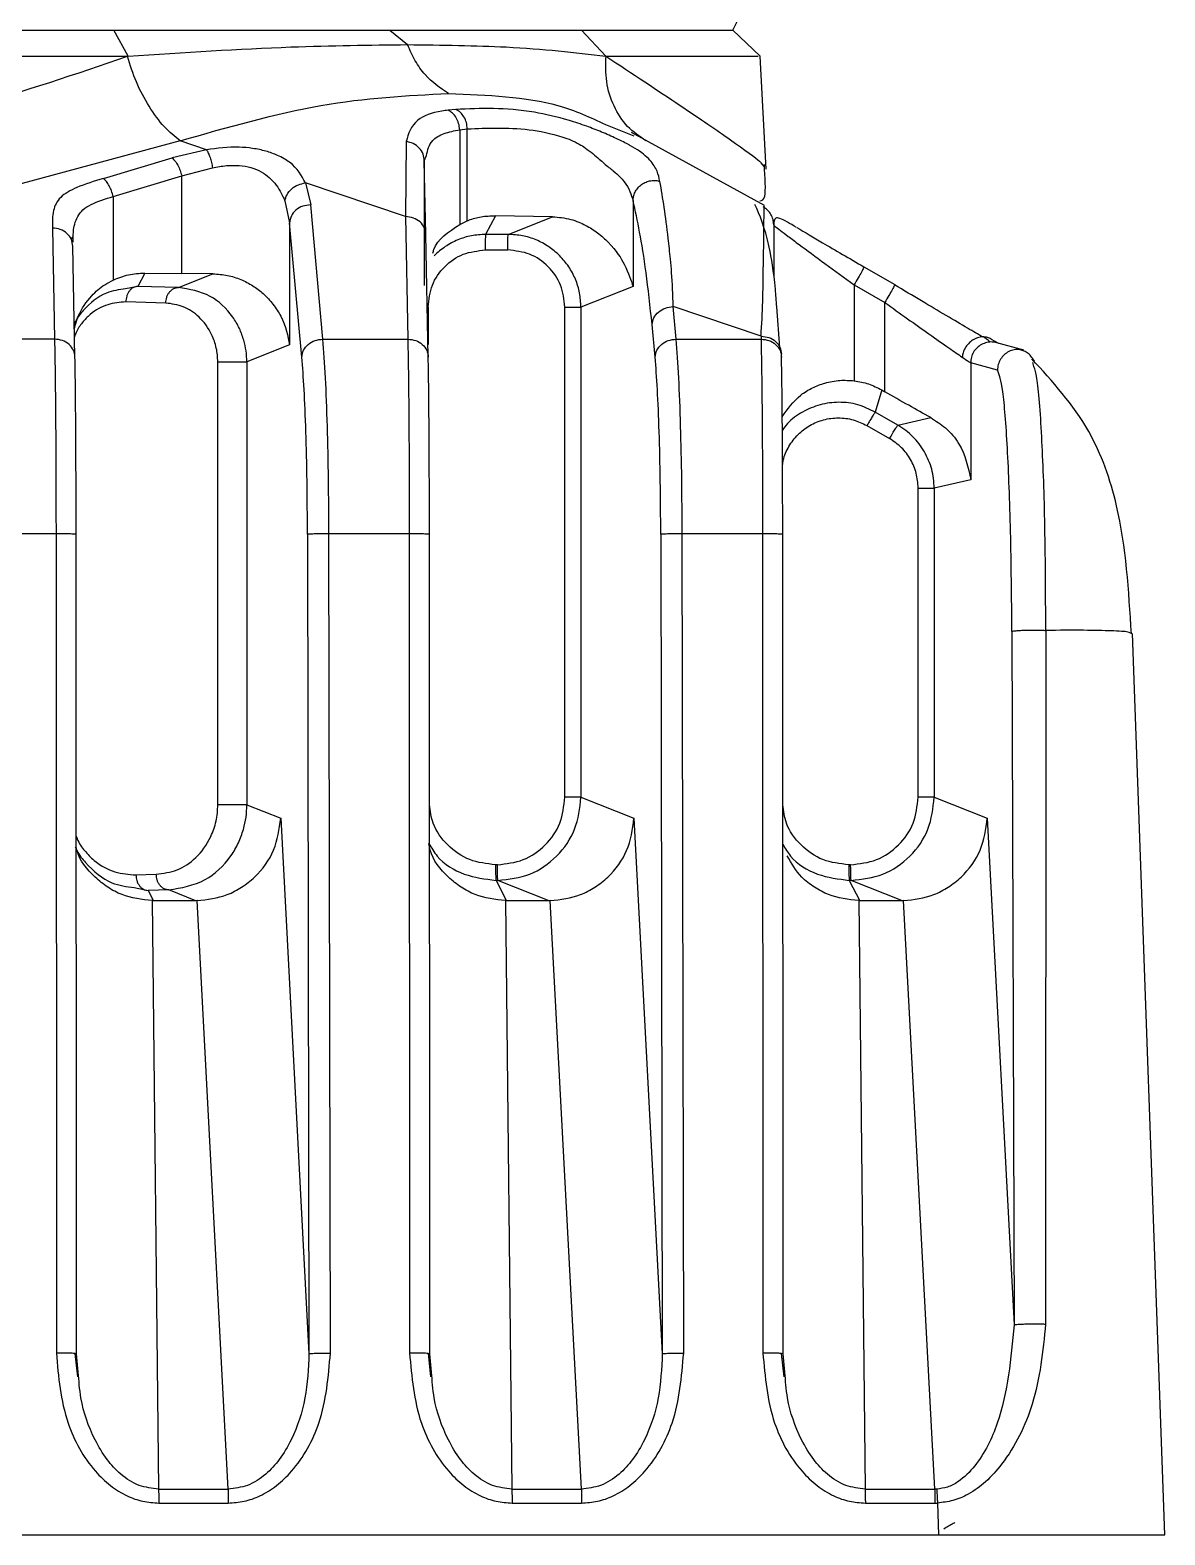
# Model space of a CAD drawing. Header units: millimetres. Extents: x 0 to 297, y 0 to 210.
# Drawn here: x 153.911 to 157.55, y 186.303 to 191.131 of the extents above; entities that cross this region are included whole.
import ezdxf

# ---------------------------------------------------------------- set-up
doc = ezdxf.new("R2010")
doc.units = ezdxf.units.MM

msp = doc.modelspace()

# ---------------------------------------------------------------- linework, layer by layer
at = {"color": 7, "linetype": 'Continuous', "lineweight": 25}
for p, q in [((156.1645, 191.1309), (156.2478, 191.2976)), ((152.1305, 191.1309), (156.1645, 191.1309)), ((154.2254, 191.0477), (154.1795, 191.1309)), ((155.0651, 191.1309), (155.1216, 191.0843)), ((155.6794, 191.1309), (155.7569, 191.0477)), ((156.2522, 191.0477), (156.1645, 191.1309)), ((154.2233, 191.0469), (154.2254, 191.0477)), ((155.7569, 191.0477), (155.7582, 191.0476)), ((156.2712, 190.6848), (156.2522, 191.0476)), ((155.2769, 190.8766), (155.2518, 190.8739)), ((155.2889, 190.8113), (155.3133, 190.814)), ((155.2889, 190.8113), (155.2889, 190.5074)), ((155.3133, 190.5192), (155.3133, 190.814)), ((155.7563, 190.8278), (155.8469, 190.7913)), ((156.2658, 190.5681), (155.8393, 190.8023)), ((154.3921, 190.7757), (153.5777, 190.5556)), ((154.4766, 190.7472), (154.3921, 190.7757)), ((155.1173, 190.7735), (155.115, 190.5325)), ((154.1466, 190.6549), (154.3664, 190.7209)), ((154.4766, 190.7472), (154.3664, 190.7209)), ((155.1751, 190.712), (155.1823, 190.7289)), ((155.1806, 190.4747), (155.1751, 190.712)), ((155.1751, 190.712), (155.1751, 190.3117)), ((156.2547, 190.7048), (156.2642, 190.6934)), ((154.1777, 190.5972), (154.3976, 190.6632)), ((154.3976, 190.6632), (154.4961, 190.6895)), ((154.3976, 190.3499), (154.3976, 190.6632)), ((154.7941, 190.6404), (154.811, 190.5703)), ((155.115, 190.5325), (154.7941, 190.6404)), ((154.1777, 190.5972), (154.1777, 190.329)), ((154.7284, 190.5827), (154.7434, 190.5126)), ((154.8504, 190.1394), (154.811, 190.5703)), ((155.8447, 190.5833), (155.8447, 190.3084)), ((154.7434, 190.5126), (154.7434, 190.1209)), ((154.7827, 190.0817), (154.7434, 190.5126)), ((155.115, 190.5325), (155.1224, 190.1394)), ((155.2889, 190.5074), (155.3133, 190.5192)), ((155.4033, 190.5355), (155.372, 190.4755)), ((155.5869, 190.532), (155.4033, 190.5355)), ((155.4445, 190.4755), (155.5869, 190.532)), ((153.9829, 190.4959), (153.9897, 190.1394)), ((154.0485, 190.4382), (154.0437, 190.4602)), ((154.0438, 190.4598), (154.0489, 190.467)), ((154.049, 190.4504), (154.0497, 190.4668)), ((155.188, 190.0817), (155.1806, 190.4747)), ((155.4445, 190.4755), (155.372, 190.4755)), ((156.2958, 190.5062), (156.2958, 190.3356)), ((154.0553, 190.0817), (154.0485, 190.4382)), ((155.3705, 190.4255), (155.443, 190.4255)), ((156.5851, 190.3715), (156.6836, 190.3146)), ((154.2788, 190.3512), (154.2566, 190.3087)), ((154.2788, 190.3512), (154.3976, 190.3499)), ((154.3869, 190.3053), (154.4973, 190.3491)), ((154.4973, 190.3491), (154.3976, 190.3499)), ((156.6836, 190.3146), (156.6826, 190.312)), ((154.2566, 190.3087), (154.2177, 190.3004)), ((154.3869, 190.3053), (154.2566, 190.3087)), ((155.8447, 190.3084), (155.6777, 190.2422)), ((156.5539, 190.3138), (156.5539, 190.0059)), ((156.5539, 190.3138), (156.6524, 190.2569)), ((154.3464, 190.2553), (154.2183, 190.2587)), ((155.185, 190.2422), (155.1873, 190.2422)), ((155.1873, 190.2422), (155.1873, 190.1222)), ((155.6262, 188.6696), (155.6262, 190.2422)), ((155.6777, 190.2422), (155.6777, 188.6696)), ((156.255, 190.149), (155.9736, 190.2436)), ((155.9831, 190.1394), (155.9736, 190.2436)), ((156.3158, 190.113), (156.3055, 190.2435)), ((156.6524, 189.9706), (156.6524, 190.2569)), ((155.9155, 190.0817), (155.906, 190.1859)), ((153.9897, 190.1394), (153.7176, 190.1394)), ((154.7434, 190.1209), (154.6065, 190.0666)), ((154.8504, 190.1394), (155.1224, 190.1394)), ((155.9831, 190.1394), (156.2552, 190.1394)), ((156.255, 190.149), (156.2552, 190.1394)), ((156.9681, 190.1463), (156.9659, 190.1465)), ((156.9932, 190.1394), (157.0163, 190.1266)), ((157.0974, 190.1043), (157.0114, 190.1279)), ((156.3208, 190.0829), (156.3206, 190.0925)), ((154.5132, 188.6452), (154.5132, 190.0666)), ((154.6065, 190.0666), (154.6065, 188.6452)), ((156.9272, 190.0635), (156.9272, 189.6883)), ((157.0132, 190.0399), (156.9272, 190.0635)), ((157.13, 190.0516), (157.1267, 190.0646)), ((156.6427, 189.9763), (156.6214, 189.9055)), ((156.6427, 189.9763), (156.6524, 189.9706)), ((156.6939, 189.8636), (156.6214, 189.9055)), ((156.6939, 189.8636), (156.7991, 189.8877)), ((156.5948, 189.8622), (156.6673, 189.8203)), ((156.9272, 189.6883), (156.8104, 189.6616)), ((156.7589, 188.6696), (156.7589, 189.6616)), ((156.8104, 189.6616), (156.8104, 188.6696)), ((153.7367, 189.5161), (153.9945, 189.5161)), ((153.9945, 189.5161), (153.9955, 186.8865)), ((154.06, 186.8842), (154.059, 189.5138)), ((154.8008, 189.5138), (154.8056, 186.8842)), ((154.8743, 186.8865), (154.8695, 189.5161)), ((154.8695, 189.5161), (155.1272, 189.5161)), ((155.1272, 189.5161), (155.1282, 186.8865)), ((155.1928, 186.8842), (155.1918, 189.5138)), ((155.9335, 189.5138), (155.9384, 186.8842)), ((156.0071, 186.8865), (156.0022, 189.5161)), ((156.0022, 189.5161), (156.26, 189.5161)), ((156.26, 189.5161), (156.261, 186.8865)), ((156.3255, 186.8842), (156.3245, 189.5138)), ((157.168, 189.205), (157.1676, 186.9796)), ((157.0595, 189.2015), (157.0662, 186.977)), ((157.4434, 189.1953), (157.4375, 189.1975)), ((157.5499, 186.3031), (157.4458, 189.1954)), ((154.6065, 188.6452), (154.7149, 188.6022)), ((155.6777, 188.6696), (155.8477, 188.6022)), ((156.8104, 188.6696), (156.9804, 188.6022)), ((154.7149, 188.6022), (154.8056, 186.8842)), ((155.8477, 188.6022), (155.9384, 186.8842)), ((156.9804, 188.6022), (157.0662, 186.977)), ((155.4097, 188.453), (155.4038, 188.453)), ((156.5424, 188.453), (156.5365, 188.453)), ((154.2507, 188.4206), (154.3158, 188.4224)), ((155.4053, 188.403), (155.4393, 188.3378)), ((155.4112, 188.403), (155.4053, 188.403)), ((155.5755, 188.3378), (155.4112, 188.403)), ((156.5381, 188.403), (156.5721, 188.3378)), ((156.544, 188.403), (156.5381, 188.403)), ((156.7083, 188.3378), (156.544, 188.403)), ((154.2452, 188.3801), (154.2895, 188.3706)), ((154.3557, 188.3724), (154.2895, 188.3706)), ((154.2895, 188.3706), (154.3066, 188.3378)), ((154.3027, 188.3379), (154.3233, 186.4501)), ((154.3066, 188.3378), (154.3027, 188.3379)), ((154.4428, 188.3378), (154.3066, 188.3378)), ((154.4428, 188.3378), (154.3557, 188.3724)), ((154.4466, 188.3379), (154.4428, 188.3378)), ((154.5463, 186.4501), (154.4466, 188.3379)), ((155.4355, 188.3379), (155.4561, 186.4501)), ((155.4393, 188.3378), (155.4355, 188.3379)), ((155.5755, 188.3378), (155.4393, 188.3378)), ((155.5794, 188.3379), (155.5755, 188.3378)), ((155.679, 186.4501), (155.5794, 188.3379)), ((156.5683, 188.3379), (156.5889, 186.4501)), ((156.5721, 188.3378), (156.5683, 188.3379)), ((156.7083, 188.3378), (156.5721, 188.3378)), ((156.7121, 188.3379), (156.7083, 188.3378)), ((156.8118, 186.4501), (156.7121, 188.3379)), ((154.0639, 186.8101), (154.0555, 186.885)), ((154.06, 186.8842), (154.0555, 186.885)), ((154.066, 186.8254), (154.06, 186.8842)), ((155.1928, 186.8842), (155.1882, 186.885)), ((155.1967, 186.8101), (155.1883, 186.885)), ((155.1988, 186.8254), (155.1928, 186.8842)), ((156.3255, 186.8842), (156.321, 186.885)), ((156.3294, 186.8101), (156.3211, 186.885)), ((156.3315, 186.8254), (156.3255, 186.8842)), ((154.3233, 186.4501), (154.5463, 186.4501)), ((154.324, 186.4053), (154.5469, 186.4053)), ((155.4561, 186.4501), (155.679, 186.4501)), ((155.4567, 186.4053), (155.6796, 186.4053)), ((156.5889, 186.4501), (156.8118, 186.4501)), ((156.5895, 186.4053), (156.8124, 186.4053)), ((156.8183, 186.4502), (156.8118, 186.4501)), ((156.8124, 186.4053), (156.8206, 186.4054)), ((156.8206, 186.4054), (156.8242, 186.3031)), ((147.5158, 186.3031), (156.8242, 186.3031))]:
    msp.add_line(p, q, dxfattribs=at)
msp.add_arc((153.2872, 190.3528), 2.9748, 356.0701, 0.3528, dxfattribs=at)
for points, knots in [([(150.0071, 191.0472), (150.1718, 190.9926), (150.4952, 190.8854), (151.0237, 190.774), (151.5636, 190.7046), (152.1146, 190.6803), (152.6657, 190.7013), (153.2066, 190.769), (153.7368, 190.8805), (154.0582, 190.9904), (154.2233, 191.0469)], [0, 0, 0, 0, 0.128005, 0.251293, 0.374031, 0.49537, 0.6178, 0.741849, 0.867361, 1, 1, 1, 1]), ([(154.3921, 190.7757), (154.375, 190.7897), (154.3402, 190.8182), (154.2919, 190.8844), (154.2505, 190.9622), (154.2323, 191.019), (154.2233, 191.0469)], [0, 0, 0, 0, 0.245463, 0.5, 0.754537, 1, 1, 1, 1]), ([(154.2254, 191.0477), (154.4043, 191.0592), (154.7264, 191.0799), (155, 191.0829), (155.1216, 191.0843)], [0, 0, 0, 0, 0.555553, 1, 1, 1, 1]), ([(155.253, 190.9275), (155.2266, 190.9451), (155.1865, 190.9719), (155.1451, 191.0313), (155.1294, 191.0666), (155.1216, 191.0843)], [0, 0, 0, 0, 0.491044, 0.745648, 1, 1, 1, 1]), ([(155.1216, 191.0843), (155.2314, 191.0829), (155.477, 191.0799), (155.6572, 191.0592), (155.7569, 191.0477)], [0, 0, 0, 0, 0.4467169, 1, 1, 1, 1]), ([(155.8857, 190.7757), (155.8652, 190.7899), (155.8234, 190.8187), (155.7809, 190.8855), (155.7561, 190.9634), (155.7574, 191.02), (155.7581, 191.0477)], [0, 0, 0, 0, 0.247954, 0.503399, 0.757051, 1, 1, 1, 1]), ([(155.7577, 191.0472), (155.8421, 190.9915), (156.0065, 190.8829), (156.1649, 190.774), (156.2484, 190.7142), (156.2537, 190.7063), (156.2547, 190.7048)], [0, 0, 0, 0, 0.318908, 0.621751, 0.928333, 1, 1, 1, 1]), ([(155.7581, 191.0477), (155.8381, 191.0477), (155.9982, 191.0477), (156.152, 191.0477), (156.2415, 191.0477), (156.2443, 191.0477), (156.2456, 191.0477)], [0, 0, 0, 0, 0.266355, 0.532709, 0.799059, 1, 1, 1, 1]), ([(154.3921, 190.7757), (154.546, 190.8196), (154.8538, 190.9074), (155.1199, 190.9208), (155.253, 190.9275)], [0, 0, 0, 0, 0.49983, 1, 1, 1, 1]), ([(155.253, 190.9275), (155.3776, 190.9227), (155.5701, 190.9153), (155.7078, 190.8506), (155.7563, 190.8278)], [0, 0, 0, 0, 0.647684, 1, 1, 1, 1]), ([(155.2518, 190.8739), (155.2451, 190.873), (155.2041, 190.8677), (155.137, 190.8422), (155.1244, 190.7985), (155.1173, 190.7735)], [0, 0, 0, 0, 0.076983, 0.472612, 1, 1, 1, 1]), ([(155.8366, 190.7595), (155.835, 190.7605), (155.8244, 190.7671), (155.7931, 190.7825), (155.7457, 190.8036), (155.6928, 190.824), (155.6162, 190.8492), (155.4641, 190.884), (155.3559, 190.8797), (155.2769, 190.8766)], [0, 0, 0, 0, 0.013502, 0.09308, 0.167305, 0.236396, 0.318198, 0.502686, 1, 1, 1, 1]), ([(155.1823, 190.7289), (155.1861, 190.7461), (155.1925, 190.7751), (155.236, 190.8006), (155.2715, 190.8078), (155.2889, 190.8113)], [0, 0, 0, 0, 0.425863, 0.720144, 1, 1, 1, 1]), ([(155.3133, 190.814), (155.3768, 190.8168), (155.4701, 190.8209), (155.5959, 190.7977), (155.6618, 190.7722), (155.694, 190.7517), (155.716, 190.7346), (155.7356, 190.7174), (155.7593, 190.6968), (155.794, 190.6693), (155.8297, 190.6331), (155.8386, 190.6034), (155.8447, 190.5833)], [0, 0, 0, 0, 0.267928, 0.394111, 0.448963, 0.470134, 0.497273, 0.524226, 0.546273, 0.602497, 0.73035, 1, 1, 1, 1]), ([(154.7941, 190.6404), (154.7817, 190.6637), (154.7643, 190.6965), (154.7095, 190.7282), (154.6684, 190.7432), (154.6258, 190.752), (154.5603, 190.7581), (154.5114, 190.7517), (154.4766, 190.7472)], [0, 0, 0, 0, 0.322953, 0.4547, 0.55872, 0.660201, 0.758536, 1, 1, 1, 1]), ([(155.1751, 190.712), (155.1744, 190.7191), (155.1729, 190.7338), (155.1601, 190.7535), (155.1408, 190.7683), (155.125, 190.7718), (155.1173, 190.7735)], [0, 0, 0, 0, 0.23754, 0.494226, 0.754091, 1, 1, 1, 1]), ([(155.9309, 190.6457), (155.9283, 190.6566), (155.925, 190.6706), (155.9135, 190.6956), (155.8992, 190.7155), (155.8703, 190.7397), (155.8467, 190.7536), (155.8366, 190.7595)], [0, 0, 0, 0, 0.304643, 0.392698, 0.739644, 0.887626, 1, 1, 1, 1]), ([(154.4766, 190.7472), (154.4787, 190.7439), (154.4829, 190.7373), (154.4885, 190.7227), (154.4932, 190.7065), (154.4952, 190.695), (154.4961, 190.6895)], [0, 0, 0, 0, 0.2557814, 0.5137999, 0.7645447, 1, 1, 1, 1]), ([(154.1466, 190.6549), (154.117, 190.646), (154.0639, 190.6302), (154.0026, 190.5952), (153.982, 190.5482), (153.9826, 190.5148), (153.9829, 190.4959)], [0, 0, 0, 0, 0.269819, 0.483258, 0.707342, 1, 1, 1, 1]), ([(154.4961, 190.6895), (154.511, 190.6921), (154.5386, 190.6968), (154.581, 190.6977), (154.6203, 190.6915), (154.6536, 190.677), (154.6807, 190.6566), (154.7097, 190.6248), (154.7209, 190.5996), (154.7284, 190.5827)], [0, 0, 0, 0, 0.138542, 0.256795, 0.371961, 0.486882, 0.59659, 0.730799, 1, 1, 1, 1]), ([(156.2513, 190.5835), (156.2577, 190.584), (156.2728, 190.5852), (156.2682, 190.6578), (156.2657, 190.6992)], [0, 0, 0, 0, 0.42923, 1, 1, 1, 1]), ([(154.7284, 190.5827), (154.7301, 190.5895), (154.7337, 190.6037), (154.7494, 190.6224), (154.7705, 190.636), (154.7864, 190.639), (154.7941, 190.6404)], [0, 0, 0, 0, 0.241436, 0.5, 0.758565, 1, 1, 1, 1]), ([(155.8447, 190.5833), (155.845, 190.5878), (155.8457, 190.5973), (155.8508, 190.6113), (155.8594, 190.6247), (155.8714, 190.6359), (155.8859, 190.644), (155.9015, 190.6482), (155.9168, 190.649), (155.9264, 190.6468), (155.9309, 190.6457)], [0, 0, 0, 0, 0.112283, 0.234324, 0.363963, 0.497924, 0.632204, 0.762745, 0.886125, 1, 1, 1, 1]), ([(155.9736, 190.2436), (155.9722, 190.2816), (155.9702, 190.3369), (155.9637, 190.4059), (155.9519, 190.5215), (155.9401, 190.5912), (155.9309, 190.6457)], [0, 0, 0, 0, 0.2000884, 0.2920044, 0.4459878, 1, 1, 1, 1]), ([(154.0497, 190.4668), (154.0497, 190.4728), (154.05, 190.492), (154.057, 190.5241), (154.0798, 190.5562), (154.1178, 190.5787), (154.1531, 190.5896), (154.1777, 190.5972)], [0, 0, 0, 0, 0.127692, 0.410847, 0.539094, 0.67929, 1, 1, 1, 1]), ([(155.906, 190.1859), (155.8995, 190.2442), (155.8865, 190.3616), (155.8659, 190.4876), (155.8517, 190.5513), (155.8447, 190.5833)], [0, 0, 0, 0, 0.329324, 0.663755, 1, 1, 1, 1]), ([(156.3055, 190.2435), (156.3041, 190.2626), (156.298, 190.3458), (156.2742, 190.4846), (156.251, 190.5364), (156.2355, 190.5711)], [0, 0, 0, 0, 0.090568, 0.393415, 1, 1, 1, 1]), ([(156.2652, 190.567), (156.2651, 190.5671), (156.2645, 190.5675), (156.2638, 190.5498), (156.2633, 190.516), (156.2628, 190.473), (156.2624, 190.4312), (156.2622, 190.3961), (156.262, 190.3746), (156.262, 190.3712)], [0, 0, 0, 0, 0.104837, 0.311055, 0.554863, 0.694198, 0.833568, 0.972998, 1, 1, 1, 1]), ([(155.2028, 190.4154), (155.2038, 190.4194), (155.2126, 190.4569), (155.2529, 190.4836), (155.2889, 190.5074)], [0, 0, 0, 0, 0.107806, 1, 1, 1, 1]), ([(155.3133, 190.5192), (155.3149, 190.5198), (155.3292, 190.5254), (155.3589, 190.534), (155.3879, 190.535), (155.4033, 190.5355)], [0, 0, 0, 0, 0.055143, 0.496676, 1, 1, 1, 1]), ([(155.5869, 190.532), (155.6059, 190.5304), (155.6328, 190.5283), (155.6695, 190.5157), (155.6925, 190.5052), (155.713, 190.4933), (155.74, 190.4745), (155.7892, 190.4285), (155.8276, 190.3617), (155.8381, 190.3289), (155.8447, 190.3084)], [0, 0, 0, 0, 0.095052, 0.134322, 0.169427, 0.201587, 0.234272, 0.316985, 0.572812, 1, 1, 1, 1]), ([(156.3692, 190.4977), (156.3589, 190.5038), (156.3361, 190.5173), (156.3146, 190.5281), (156.298, 190.5305), (156.2966, 190.5153), (156.2958, 190.5056)], [0, 0, 0, 0, 0.193138, 0.42643, 0.635109, 1, 1, 1, 1]), ([(155.372, 190.4755), (155.3568, 190.4746), (155.3262, 190.4729), (155.2823, 190.4589), (155.2414, 190.4377), (155.2186, 190.4173), (155.2072, 190.4071)], [0, 0, 0, 0, 0.250004, 0.500006, 0.750005, 1, 1, 1, 1]), ([(155.6094, 190.4071), (155.598, 190.4173), (155.5752, 190.4377), (155.5342, 190.4589), (155.4903, 190.4729), (155.4598, 190.4746), (155.4445, 190.4755)], [0, 0, 0, 0, 0.249995, 0.499994, 0.749996, 1, 1, 1, 1]), ([(156.2958, 190.5062), (156.2967, 190.5051), (156.2986, 190.5029), (156.3157, 190.4893), (156.3419, 190.4693), (156.3873, 190.4354), (156.4588, 190.3827), (156.5221, 190.3368), (156.5539, 190.3138)], [0, 0, 0, 0, 0.119719, 0.244239, 0.36299, 0.492931, 0.74518, 1, 1, 1, 1]), ([(156.3693, 190.4978), (156.3959, 190.482), (156.4591, 190.4446), (156.5389, 190.3983), (156.5851, 190.3715)], [0, 0, 0, 0, 0.421313, 1, 1, 1, 1]), ([(155.6777, 190.2422), (155.6768, 190.2574), (155.6751, 190.288), (155.6611, 190.3319), (155.6399, 190.3729), (155.6196, 190.3957), (155.6094, 190.4071)], [0, 0, 0, 0, 0.250004, 0.500006, 0.750005, 1, 1, 1, 1]), ([(154.0536, 190.173), (154.0545, 190.1774), (154.057, 190.1897), (154.0703, 190.2269), (154.1011, 190.2748), (154.1433, 190.3108), (154.1685, 190.3242), (154.1777, 190.329)], [0, 0, 0, 0, 0.089379, 0.249804, 0.608093, 0.8574, 1, 1, 1, 1]), ([(154.1777, 190.329), (154.194, 190.3356), (154.2266, 190.349), (154.2613, 190.3505), (154.2788, 190.3512)], [0, 0, 0, 0, 0.49673, 1, 1, 1, 1]), ([(154.4973, 190.3491), (154.5131, 190.3481), (154.5432, 190.3461), (154.5874, 190.3318), (154.6266, 190.3113), (154.6625, 190.2836), (154.6932, 190.2498), (154.7311, 190.1897), (154.7381, 190.1501), (154.7434, 190.1209)], [0, 0, 0, 0, 0.102234, 0.194148, 0.28528, 0.378561, 0.495315, 0.628351, 1, 1, 1, 1]), ([(154.2177, 190.3004), (154.1968, 190.2978), (154.1483, 190.2919), (154.0937, 190.2473), (154.0618, 190.2072), (154.054, 190.1901), (154.0524, 190.1865)], [0, 0, 0, 0, 0.3299059, 0.7686464, 0.950039, 1, 1, 1, 1]), ([(154.2566, 190.3087), (154.2518, 190.3079), (154.2445, 190.3068), (154.2356, 190.3005), (154.2295, 190.294), (154.2246, 190.2861), (154.2198, 190.2745), (154.2189, 190.2649), (154.2183, 190.2587)], [0, 0, 0, 0, 0.239689, 0.368537, 0.500058, 0.63157, 0.760393, 1, 1, 1, 1]), ([(154.3464, 190.2553), (154.347, 190.2615), (154.3479, 190.2711), (154.353, 190.2827), (154.3582, 190.2906), (154.3647, 190.2971), (154.374, 190.3034), (154.3818, 190.3045), (154.3869, 190.3053)], [0, 0, 0, 0, 0.239634, 0.368475, 0.500001, 0.631527, 0.760368, 1, 1, 1, 1]), ([(154.5966, 190.136), (154.5922, 190.1489), (154.5828, 190.1764), (154.5499, 190.2304), (154.4868, 190.2887), (154.422, 190.2994), (154.3869, 190.3053)], [0, 0, 0, 0, 0.115205, 0.245969, 0.590765, 1, 1, 1, 1]), ([(156.6826, 190.312), (156.6824, 190.3116), (156.6819, 190.31), (156.6758, 190.2985), (156.6655, 190.2797), (156.6568, 190.2645), (156.6524, 190.2569)], [0, 0, 0, 0, 0.117697, 0.411798, 0.705899, 1, 1, 1, 1]), ([(156.967, 190.146), (156.9514, 190.1548), (156.9202, 190.1727), (156.8501, 190.2142), (156.7701, 190.2617), (156.7123, 190.296), (156.6833, 190.3132)], [0, 0, 0, 0, 0.243955, 0.492112, 0.744297, 1, 1, 1, 1]), ([(154.2183, 190.2587), (154.1989, 190.2573), (154.1603, 190.2546), (154.1117, 190.2281), (154.0787, 190.1938), (154.0613, 190.169), (154.0556, 190.1515), (154.0541, 190.1469)], [0, 0, 0, 0, 0.318222, 0.633601, 0.795101, 0.945783, 1, 1, 1, 1]), ([(154.5132, 190.0666), (154.5129, 190.074), (154.5125, 190.0891), (154.5073, 190.1196), (154.4905, 190.1669), (154.4543, 190.2136), (154.4036, 190.2474), (154.3655, 190.2526), (154.3464, 190.2553)], [0, 0, 0, 0, 0.05706, 0.115442, 0.244787, 0.4944, 0.74701, 1, 1, 1, 1]), ([(156.6524, 190.2569), (156.6767, 190.2394), (156.7251, 190.2046), (156.7957, 190.1543), (156.8582, 190.1104), (156.8868, 190.0908), (156.9001, 190.0817)], [0, 0, 0, 0, 0.253377, 0.505361, 0.77087, 1, 1, 1, 1]), ([(153.9897, 190.1394), (153.9904, 190.1007), (153.9918, 190.0251), (153.9933, 189.8655), (153.9942, 189.694), (153.9944, 189.5743), (153.9945, 189.5161)], [0, 0, 0, 0, 0.269261, 0.525689, 0.769271, 1, 1, 1, 1]), ([(154.6065, 190.0666), (154.606, 190.0783), (154.6051, 190.1024), (154.5995, 190.1246), (154.5966, 190.136)], [0, 0, 0, 0, 0.4880158, 1, 1, 1, 1]), ([(154.8695, 189.5161), (154.8692, 189.5743), (154.8685, 189.694), (154.8648, 189.8655), (154.8589, 190.0251), (154.8533, 190.1007), (154.8504, 190.1394)], [0, 0, 0, 0, 0.230734, 0.474318, 0.730744, 1, 1, 1, 1]), ([(155.1224, 190.1394), (155.1232, 190.1007), (155.1246, 190.0251), (155.126, 189.8655), (155.127, 189.694), (155.1272, 189.5743), (155.1272, 189.5161)], [0, 0, 0, 0, 0.269251, 0.525675, 0.769262, 1, 1, 1, 1]), ([(156.0022, 189.5161), (156.0019, 189.5743), (156.0013, 189.694), (155.9975, 189.8655), (155.9916, 190.0251), (155.986, 190.1007), (155.9831, 190.1394)], [0, 0, 0, 0, 0.2307335, 0.474318, 0.7307437, 1, 1, 1, 1]), ([(156.2552, 190.1394), (156.2559, 190.1007), (156.2573, 190.025), (156.2588, 189.8655), (156.2598, 189.694), (156.2599, 189.5743), (156.26, 189.5161)], [0, 0, 0, 0, 0.26928, 0.525714, 0.769291, 1, 1, 1, 1]), ([(156.9659, 190.1465), (156.9659, 190.1465), (156.9606, 190.1472), (156.9492, 190.1443), (156.9333, 190.1373), (156.9195, 190.1256), (156.9092, 190.1114), (156.9025, 190.0965), (156.9008, 190.0864), (156.9001, 190.0817)], [0, 0, 0, 0, 0.0004919, 0.1748112, 0.3542669, 0.5320775, 0.7018171, 0.8586761, 1, 1, 1, 1]), ([(157.0114, 190.1276), (157.0064, 190.1288), (156.9956, 190.1312), (156.9785, 190.1292), (156.9616, 190.1229), (156.947, 190.1122), (156.9359, 190.098), (156.9286, 190.0814), (156.9277, 190.0694), (156.9272, 190.0635)], [0, 0, 0, 0, 0.124321, 0.270268, 0.416214, 0.562161, 0.708107, 0.854054, 1, 1, 1, 1]), ([(156.9893, 190.1301), (156.9884, 190.1312), (156.9867, 190.1334), (156.9743, 190.1421), (156.9679, 190.1467)], [0, 0, 0, 0, 0.482065, 1, 1, 1, 1]), ([(156.9932, 190.1394), (156.9891, 190.1415), (156.9813, 190.1454), (156.9724, 190.146), (156.9681, 190.1463)], [0, 0, 0, 0, 0.5167455, 1, 1, 1, 1]), ([(156.9001, 190.0817), (156.9075, 190.0766), (156.9216, 190.0669), (156.9254, 190.0646), (156.9272, 190.0635)], [0, 0, 0, 0, 0.5248823, 1, 1, 1, 1]), ([(157.0818, 190.1063), (157.0769, 190.1062), (157.0658, 190.1062), (157.0494, 190.1002), (157.0341, 190.0897), (157.0224, 190.0753), (157.0147, 190.0583), (157.0137, 190.046), (157.0132, 190.0399)], [0, 0, 0, 0, 0.137617, 0.310094, 0.48257, 0.655047, 0.827523, 1, 1, 1, 1]), ([(157.0973, 190.1038), (157.0934, 190.1051), (157.0883, 190.1068), (157.083, 190.1064), (157.0818, 190.1063)], [0, 0, 0, 0, 0.766414, 1, 1, 1, 1]), ([(157.1315, 190.0698), (157.1242, 190.0798), (157.1102, 190.0992), (157.091, 190.1036), (157.0818, 190.1057)], [0, 0, 0, 0, 0.518731, 1, 1, 1, 1]), ([(157.4425, 189.1938), (157.4341, 189.3331), (157.4204, 189.561), (157.3125, 189.8685), (157.1898, 190.0032), (157.1229, 190.0766)], [0, 0, 0, 0, 0.417414, 0.682838, 1, 1, 1, 1]), ([(157.0595, 189.2015), (157.0585, 189.3112), (157.0564, 189.5308), (157.0456, 189.8027), (157.0307, 189.9951), (157.0191, 190.025), (157.0132, 190.0399)], [0, 0, 0, 0, 0.249817, 0.499925, 0.750099, 1, 1, 1, 1]), ([(157.168, 189.205), (157.1675, 189.3267), (157.1665, 189.5593), (157.1557, 189.8373), (157.1431, 190.0133), (157.1333, 190.0419), (157.13, 190.0516)], [0, 0, 0, 0, 0.302335, 0.577865, 0.856641, 1, 1, 1, 1]), ([(156.3231, 189.8902), (156.3402, 189.9149), (156.3646, 189.9502), (156.418, 189.9841), (156.4604, 189.9997), (156.5062, 190.0091), (156.5386, 190.0069), (156.5539, 190.0059)], [0, 0, 0, 0, 0.38453, 0.548196, 0.695779, 0.855692, 1, 1, 1, 1]), ([(156.6214, 189.9055), (156.603, 189.9143), (156.5662, 189.932), (156.5047, 189.9392), (156.4436, 189.9315), (156.3873, 189.9074), (156.3458, 189.8783), (156.3287, 189.8543), (156.3234, 189.8469)], [0, 0, 0, 0, 0.183685, 0.36736, 0.551027, 0.734689, 0.918352, 1, 1, 1, 1]), ([(156.7991, 189.8877), (156.776, 189.9006), (156.7291, 189.9266), (156.6782, 189.9558), (156.6524, 189.9706)], [0, 0, 0, 0, 0.494252, 1, 1, 1, 1]), ([(156.324, 189.7335), (156.3246, 189.7393), (156.3268, 189.7611), (156.3432, 189.7961), (156.372, 189.8346), (156.4106, 189.864), (156.4553, 189.8826), (156.5032, 189.8887), (156.5515, 189.883), (156.5804, 189.8691), (156.5948, 189.8622)], [0, 0, 0, 0, 0.049701, 0.185458, 0.321215, 0.456972, 0.592729, 0.728486, 0.864243, 1, 1, 1, 1]), ([(156.7991, 189.8877), (156.8155, 189.8771), (156.8521, 189.8533), (156.9071, 189.7872), (156.9191, 189.7282), (156.9272, 189.6883)], [0, 0, 0, 0, 0.207364, 0.464109, 1, 1, 1, 1]), ([(156.7792, 189.7782), (156.7678, 189.7952), (156.745, 189.8293), (156.7109, 189.8522), (156.6939, 189.8636)], [0, 0, 0, 0, 0.499998, 1, 1, 1, 1]), ([(156.8104, 189.6616), (156.8091, 189.682), (156.8063, 189.723), (156.7883, 189.7598), (156.7792, 189.7782)], [0, 0, 0, 0, 0.500002, 1, 1, 1, 1]), ([(157.0595, 189.2015), (157.0602, 189.2019), (157.0616, 189.2027), (157.0696, 189.2038), (157.0824, 189.2048), (157.0997, 189.2056), (157.1192, 189.206), (157.1382, 189.206), (157.1549, 189.2057), (157.1638, 189.2052), (157.168, 189.205)], [0, 0, 0, 0, 0.111505, 0.235841, 0.370014, 0.508944, 0.646375, 0.776435, 0.894969, 1, 1, 1, 1]), ([(157.4375, 189.1975), (157.4361, 189.1983), (157.4317, 189.2009), (157.382, 189.2037), (157.2952, 189.2057), (157.2104, 189.2052), (157.168, 189.205)], [0, 0, 0, 0, 0.131248, 0.420832, 0.710416, 1, 1, 1, 1]), ([(154.3158, 188.4224), (154.3386, 188.4255), (154.3841, 188.4318), (154.4441, 188.4721), (154.4866, 188.5272), (154.5063, 188.5829), (154.5123, 188.6188), (154.5129, 188.6365), (154.5132, 188.6452)], [0, 0, 0, 0, 0.252314, 0.504403, 0.754064, 0.884031, 0.942693, 1, 1, 1, 1]), ([(154.5955, 188.5667), (154.5987, 188.5796), (154.605, 188.6047), (154.606, 188.632), (154.6065, 188.6452)], [0, 0, 0, 0, 0.5124803, 1, 1, 1, 1]), ([(155.4038, 188.453), (155.3754, 188.4563), (155.3186, 188.4628), (155.2475, 188.513), (155.2008, 188.5771), (155.1947, 188.6254), (155.1921, 188.6454)], [0, 0, 0, 0, 0.269722, 0.539445, 0.809167, 1, 1, 1, 1]), ([(155.4112, 188.403), (155.4461, 188.407), (155.516, 188.4151), (155.604, 188.4767), (155.6657, 188.5648), (155.6737, 188.6347), (155.6777, 188.6696)], [0, 0, 0, 0, 0.249999, 0.499995, 0.749993, 1, 1, 1, 1]), ([(156.5365, 188.453), (156.5081, 188.4563), (156.4514, 188.4628), (156.3802, 188.513), (156.3336, 188.5771), (156.3274, 188.6254), (156.3249, 188.6454)], [0, 0, 0, 0, 0.2697299, 0.5394599, 0.8091898, 1, 1, 1, 1]), ([(156.544, 188.403), (156.5789, 188.407), (156.6487, 188.4151), (156.7368, 188.4767), (156.7984, 188.5648), (156.8064, 188.6347), (156.8104, 188.6696)], [0, 0, 0, 0, 0.249999, 0.499995, 0.749993, 1, 1, 1, 1]), ([(154.4466, 188.3379), (154.4798, 188.3418), (154.5306, 188.3479), (154.5911, 188.3802), (154.6468, 188.424), (154.7008, 188.4985), (154.7102, 188.5675), (154.7149, 188.6022)], [0, 0, 0, 0, 0.230704, 0.3522954, 0.4783791, 0.7378218, 1, 1, 1, 1]), ([(155.5794, 188.3379), (155.6126, 188.3418), (155.6633, 188.3479), (155.7238, 188.3802), (155.779, 188.4235), (155.8332, 188.4978), (155.8428, 188.5668), (155.8477, 188.6022)], [0, 0, 0, 0, 0.230651, 0.352205, 0.478244, 0.732902, 1, 1, 1, 1]), ([(156.7121, 188.3379), (156.7454, 188.3418), (156.7961, 188.3479), (156.8566, 188.3802), (156.9123, 188.424), (156.9663, 188.4985), (156.9757, 188.5675), (156.9804, 188.6022)], [0, 0, 0, 0, 0.230701, 0.35229, 0.478371, 0.737807, 1, 1, 1, 1]), ([(154.0594, 188.5449), (154.0604, 188.5418), (154.0666, 188.5236), (154.0865, 188.4964), (154.1255, 188.4559), (154.183, 188.4252), (154.2281, 188.4222), (154.2507, 188.4206)], [0, 0, 0, 0, 0.031389, 0.185815, 0.351497, 0.674409, 1, 1, 1, 1]), ([(154.3557, 188.3724), (154.396, 188.3791), (154.4706, 188.3916), (154.5424, 188.4585), (154.5799, 188.5205), (154.5905, 188.552), (154.5955, 188.5667)], [0, 0, 0, 0, 0.408016, 0.754988, 0.885568, 1, 1, 1, 1]), ([(154.0562, 188.5101), (154.058, 188.5061), (154.0666, 188.4869), (154.1029, 188.441), (154.1657, 188.3897), (154.2211, 188.383), (154.2452, 188.3801)], [0, 0, 0, 0, 0.046738, 0.224457, 0.661396, 1, 1, 1, 1]), ([(154.3027, 188.3379), (154.2696, 188.3419), (154.219, 188.348), (154.159, 188.3801), (154.1056, 188.4243), (154.0667, 188.47), (154.06, 188.507), (154.0594, 188.5103)], [0, 0, 0, 0, 0.302297, 0.461621, 0.626831, 0.966785, 1, 1, 1, 1]), ([(155.4355, 188.3379), (155.4024, 188.3419), (155.3518, 188.348), (155.2918, 188.3802), (155.2382, 188.4242), (155.1978, 188.4735), (155.1911, 188.5144), (155.1899, 188.5215)], [0, 0, 0, 0, 0.291218, 0.444704, 0.603859, 0.931354, 1, 1, 1, 1]), ([(155.1899, 188.5215), (155.1983, 188.5075), (155.2244, 188.4636), (155.3018, 188.4158), (155.3708, 188.4073), (155.4053, 188.403)], [0, 0, 0, 0, 0.189326, 0.594655, 1, 1, 1, 1]), ([(156.3249, 188.5182), (156.3326, 188.5054), (156.3581, 188.4627), (156.4346, 188.4158), (156.5036, 188.4073), (156.5381, 188.403)], [0, 0, 0, 0, 0.176503, 0.588244, 1, 1, 1, 1]), ([(156.5683, 188.3379), (156.5351, 188.3418), (156.4844, 188.3479), (156.425, 188.3803), (156.3748, 188.4187), (156.3527, 188.4577), (156.3391, 188.4818)], [0, 0, 0, 0, 0.337882, 0.515947, 0.700582, 1, 1, 1, 1]), ([(154.2507, 188.4206), (154.2512, 188.4144), (154.2521, 188.4048), (154.257, 188.3932), (154.262, 188.3853), (154.2682, 188.3788), (154.2772, 188.3725), (154.2846, 188.3714), (154.2895, 188.3706)], [0, 0, 0, 0, 0.2396225, 0.3684521, 0.4999681, 0.6314887, 0.7603317, 1, 1, 1, 1]), ([(154.3557, 188.3724), (154.3507, 188.3731), (154.3431, 188.3743), (154.3338, 188.3805), (154.3274, 188.387), (154.3223, 188.395), (154.3173, 188.4065), (154.3164, 188.4161), (154.3158, 188.4224)], [0, 0, 0, 0, 0.2396392, 0.3684787, 0.5000021, 0.6315251, 0.7603638, 1, 1, 1, 1]), ([(157.0662, 186.977), (157.0566, 186.869), (157.0422, 186.7083), (156.9615, 186.5432), (156.8986, 186.4786), (156.8543, 186.4549), (156.83, 186.4517), (156.8183, 186.4502)], [0, 0, 0, 0, 0.5141656, 0.7660353, 0.8861071, 0.9455606, 1, 1, 1, 1]), ([(157.1676, 186.9796), (157.1587, 186.8923), (157.1424, 186.7315), (157.0589, 186.5642), (156.9788, 186.4737), (156.9251, 186.4346), (156.8719, 186.411), (156.8374, 186.4073), (156.8206, 186.4054)], [0, 0, 0, 0, 0.356895, 0.657612, 0.764333, 0.859333, 0.931439, 1, 1, 1, 1]), ([(157.0662, 186.977), (157.0668, 186.9772), (157.068, 186.9777), (157.0745, 186.9785), (157.0852, 186.9792), (157.1001, 186.9798), (157.1178, 186.9801), (157.136, 186.9802), (157.1532, 186.98), (157.1629, 186.9797), (157.1676, 186.9796)], [0, 0, 0, 0, 0.106508, 0.225193, 0.354149, 0.489745, 0.626999, 0.760562, 0.885886, 1, 1, 1, 1]), ([(153.9955, 186.8865), (154.0021, 186.8103), (154.014, 186.6745), (154.093, 186.5321), (154.1669, 186.4603), (154.2191, 186.4281), (154.272, 186.4087), (154.3068, 186.4064), (154.324, 186.4053)], [0, 0, 0, 0, 0.356029, 0.633964, 0.738767, 0.837074, 0.919474, 1, 1, 1, 1]), ([(154.0555, 186.885), (154.0554, 186.885), (154.0539, 186.8854), (154.042, 186.8858), (154.0214, 186.8864), (154.0041, 186.8865), (153.9955, 186.8865)], [0, 0, 0, 0, 0.009132, 0.339421, 0.669711, 1, 1, 1, 1]), ([(154.5469, 186.4053), (154.5641, 186.4064), (154.5989, 186.4087), (154.6518, 186.4281), (154.7038, 186.4603), (154.7775, 186.5321), (154.8562, 186.6744), (154.8678, 186.8102), (154.8743, 186.8865)], [0, 0, 0, 0, 0.080569, 0.16315, 0.26121, 0.366042, 0.643878, 1, 1, 1, 1]), ([(155.1282, 186.8865), (155.1349, 186.8103), (155.1468, 186.6745), (155.2258, 186.5321), (155.2997, 186.4603), (155.3518, 186.4281), (155.4047, 186.4087), (155.4395, 186.4064), (155.4567, 186.4053)], [0, 0, 0, 0, 0.356029, 0.633964, 0.738767, 0.837074, 0.919474, 1, 1, 1, 1]), ([(155.1882, 186.885), (155.1882, 186.885), (155.1866, 186.8854), (155.1748, 186.8858), (155.1541, 186.8864), (155.1369, 186.8865), (155.1282, 186.8865)], [0, 0, 0, 0, 0.009132, 0.339421, 0.669711, 1, 1, 1, 1]), ([(155.6796, 186.4053), (155.6969, 186.4064), (155.7317, 186.4087), (155.7845, 186.4281), (155.8366, 186.4603), (155.9103, 186.5321), (155.989, 186.6744), (156.0006, 186.8102), (156.0071, 186.8865)], [0, 0, 0, 0, 0.080569, 0.16315, 0.26121, 0.366042, 0.643878, 1, 1, 1, 1]), ([(156.261, 186.8865), (156.2677, 186.8102), (156.2796, 186.6744), (156.3586, 186.5321), (156.4325, 186.4602), (156.4846, 186.4281), (156.5375, 186.4087), (156.5723, 186.4064), (156.5895, 186.4053)], [0, 0, 0, 0, 0.356118, 0.634166, 0.738888, 0.837123, 0.919498, 1, 1, 1, 1]), ([(156.321, 186.885), (156.321, 186.885), (156.3194, 186.8854), (156.3075, 186.8858), (156.2869, 186.8864), (156.2696, 186.8865), (156.261, 186.8865)], [0, 0, 0, 0, 0.0091314, 0.3394209, 0.6697105, 1, 1, 1, 1]), ([(154.8056, 186.8842), (154.8033, 186.8366), (154.7988, 186.742), (154.7615, 186.627), (154.7142, 186.5464), (154.6676, 186.4953), (154.6117, 186.4578), (154.5674, 186.4526), (154.5463, 186.4501)], [0, 0, 0, 0, 0.25809, 0.513359, 0.647562, 0.762431, 0.887089, 1, 1, 1, 1]), ([(155.9384, 186.8842), (155.9361, 186.8366), (155.9316, 186.742), (155.8943, 186.627), (155.8469, 186.5464), (155.8004, 186.4953), (155.7445, 186.4578), (155.7001, 186.4526), (155.679, 186.4501)], [0, 0, 0, 0, 0.2580904, 0.5133586, 0.6475622, 0.7624314, 0.8870893, 1, 1, 1, 1]), ([(154.3233, 186.4501), (154.3022, 186.4526), (154.2578, 186.4578), (154.2016, 186.4953), (154.1545, 186.5464), (154.1067, 186.627), (154.073, 186.7228), (154.0679, 186.7976), (154.066, 186.8254)], [0, 0, 0, 0, 0.1264, 0.265973, 0.394561, 0.544818, 0.830673, 1, 1, 1, 1]), ([(155.4561, 186.4501), (155.435, 186.4526), (155.3906, 186.4578), (155.3343, 186.4953), (155.2873, 186.5464), (155.2395, 186.627), (155.2057, 186.7228), (155.2006, 186.7976), (155.1988, 186.8254)], [0, 0, 0, 0, 0.1264, 0.265973, 0.394561, 0.544818, 0.830673, 1, 1, 1, 1]), ([(156.5889, 186.4501), (156.5678, 186.4526), (156.5233, 186.4578), (156.4671, 186.4953), (156.4201, 186.5464), (156.3722, 186.627), (156.3385, 186.7228), (156.3334, 186.7976), (156.3315, 186.8254)], [0, 0, 0, 0, 0.1264028, 0.26598, 0.3945741, 0.5448453, 0.8306799, 1, 1, 1, 1]), ([(156.8183, 186.4502), (156.8187, 186.4442), (156.8193, 186.4347), (156.8201, 186.4188), (156.8204, 186.41), (156.8206, 186.4054)], [0, 0, 0, 0, 0.466357, 0.726594, 1, 1, 1, 1]), ([(156.8762, 186.3424), (156.8746, 186.3414), (156.863, 186.3346), (156.8513, 186.3279), (156.8413, 186.322)], [0, 0, 0, 0, 0.140077, 1, 1, 1, 1]), ([(156.8242, 186.3031), (156.8752, 186.3031), (156.9758, 186.3031), (157.1614, 186.3031), (157.3609, 186.303), (157.4906, 186.3031), (157.5454, 186.3031), (157.5482, 186.3031), (157.5496, 186.3031)], [0, 0, 0, 0, 0.130427, 0.257414, 0.499991, 0.742571, 0.869562, 1, 1, 1, 1])]:
    msp.add_open_spline(points, degree=3, knots=knots, dxfattribs=at)
for points in [[(152.1333, 191.0477), (152.3171, 191.0477), (152.6847, 191.0477), (153.2233, 191.0477), (153.7441, 191.0477), (154.065, 191.0477), (154.2254, 191.0477)], [(155.2889, 190.8113), (155.2881, 190.8181), (155.2865, 190.8317), (155.2782, 190.8501), (155.2666, 190.8653), (155.2568, 190.871), (155.2518, 190.8739)], [(155.3133, 190.814), (155.3126, 190.8208), (155.3112, 190.8344), (155.3031, 190.8527), (155.2916, 190.8679), (155.2818, 190.8737), (155.2769, 190.8766)], [(154.3664, 190.7209), (154.3697, 190.7178), (154.3763, 190.7116), (154.3852, 190.6975), (154.3928, 190.6811), (154.396, 190.6691), (154.3976, 190.6632)], [(154.1777, 190.5972), (154.1761, 190.6031), (154.1729, 190.6151), (154.1653, 190.6315), (154.1564, 190.6457), (154.1498, 190.6518), (154.1466, 190.6549)], [(154.811, 190.5703), (154.8023, 190.5694), (154.7849, 190.5675), (154.7628, 190.5541), (154.747, 190.5351), (154.7446, 190.5201), (154.7434, 190.5126)], [(156.2958, 190.5062), (156.2953, 190.512), (156.2945, 190.5237), (156.2874, 190.5399), (156.2769, 190.5541), (156.2673, 190.5606), (156.2624, 190.5639)], [(155.1806, 190.4747), (155.1797, 190.4823), (155.1778, 190.4973), (155.1627, 190.5163), (155.141, 190.5297), (155.1237, 190.5315), (155.115, 190.5325)], [(154.0437, 190.4602), (154.0395, 190.4667), (154.0312, 190.4799), (154.0088, 190.4931), (153.9916, 190.495), (153.9829, 190.4959)], [(155.372, 190.4755), (155.3718, 190.4746), (155.3714, 190.4729), (155.3709, 190.4612), (155.3705, 190.4449), (155.3705, 190.4319), (155.3705, 190.4255)], [(155.443, 190.4255), (155.443, 190.4319), (155.443, 190.4449), (155.4434, 190.4612), (155.4439, 190.4729), (155.4443, 190.4746), (155.4445, 190.4755)], [(155.1873, 190.2422), (155.19, 190.2662), (155.1955, 190.3142), (155.2379, 190.3748), (155.2985, 190.4172), (155.3465, 190.4227), (155.3705, 190.4255)], [(155.6262, 190.2422), (155.6234, 190.2662), (155.6179, 190.3142), (155.5755, 190.3748), (155.515, 190.4172), (155.467, 190.4227), (155.443, 190.4255)], [(156.5851, 190.3715), (156.5849, 190.3707), (156.5845, 190.3689), (156.5775, 190.3556), (156.5669, 190.3365), (156.5583, 190.3214), (156.5539, 190.3138)], [(155.6262, 190.2422), (155.6327, 190.2422), (155.6456, 190.2422), (155.6624, 190.2422), (155.6745, 190.2422), (155.6766, 190.2422), (155.6777, 190.2422)], [(155.906, 190.1859), (155.9072, 190.1934), (155.9096, 190.2084), (155.9254, 190.2274), (155.9476, 190.2408), (155.9649, 190.2427), (155.9736, 190.2436)], [(154.0553, 190.0817), (154.0543, 190.0892), (154.0525, 190.1042), (154.0374, 190.1232), (154.0157, 190.1366), (153.9983, 190.1385), (153.9897, 190.1394)], [(154.7827, 190.0817), (154.784, 190.0892), (154.7864, 190.1042), (154.8022, 190.1232), (154.8243, 190.1366), (154.8417, 190.1385), (154.8504, 190.1394)], [(155.1224, 190.1394), (155.1311, 190.1385), (155.1484, 190.1366), (155.1701, 190.1232), (155.1852, 190.1042), (155.1871, 190.0892), (155.188, 190.0817)], [(155.9155, 190.0817), (155.9167, 190.0892), (155.9192, 190.1042), (155.9349, 190.1232), (155.9571, 190.1366), (155.9745, 190.1385), (155.9831, 190.1394)], [(156.255, 190.149), (156.2637, 190.148), (156.281, 190.1462), (156.3027, 190.1328), (156.3178, 190.1138), (156.3197, 190.0987), (156.3206, 190.0912)], [(156.2552, 190.1394), (156.2639, 190.1385), (156.2812, 190.1366), (156.3029, 190.1232), (156.318, 190.1042), (156.3199, 190.0892), (156.3208, 190.0817)], [(154.059, 189.5138), (154.0589, 189.5713), (154.0588, 189.6863), (154.058, 189.8452), (154.0569, 189.9842), (154.0558, 190.0492), (154.0553, 190.0817)], [(154.8008, 189.5138), (154.8004, 189.5713), (154.7998, 189.6863), (154.7959, 189.8452), (154.7903, 189.9843), (154.7853, 190.0492), (154.7827, 190.0817)], [(155.1918, 189.5138), (155.1917, 189.5713), (155.1916, 189.6863), (155.1908, 189.8452), (155.1896, 189.9843), (155.1886, 190.0492), (155.188, 190.0817)], [(155.9335, 189.5138), (155.9332, 189.5713), (155.9325, 189.6863), (155.9287, 189.8452), (155.9231, 189.9842), (155.918, 190.0492), (155.9155, 190.0817)], [(156.3245, 189.5138), (156.3245, 189.5713), (156.3243, 189.6863), (156.3235, 189.8452), (156.3224, 189.9842), (156.3213, 190.0492), (156.3208, 190.0817)], [(154.5132, 190.0666), (154.5163, 190.0666), (154.5225, 190.0666), (154.5364, 190.0666), (154.5521, 190.0666), (154.5683, 190.0666), (154.5834, 190.0666), (154.5955, 190.0666), (154.6041, 190.0666), (154.6057, 190.0666), (154.6065, 190.0666)], [(156.5539, 190.0059), (156.5695, 190.0032), (156.6005, 189.9978), (156.6286, 189.9834), (156.6427, 189.9763)], [(156.6214, 189.9055), (156.6207, 189.9047), (156.6195, 189.9032), (156.6131, 189.8932), (156.6046, 189.879), (156.5981, 189.8678), (156.5948, 189.8622)], [(156.6673, 189.8203), (156.6706, 189.8259), (156.6771, 189.8371), (156.6856, 189.8513), (156.692, 189.8614), (156.6932, 189.8629), (156.6939, 189.8636)], [(156.7589, 189.6616), (156.7577, 189.6776), (156.7553, 189.7096), (156.736, 189.7541), (156.7071, 189.7932), (156.6806, 189.8113), (156.6673, 189.8203)], [(156.7589, 189.6616), (156.7654, 189.6616), (156.7784, 189.6616), (156.7951, 189.6616), (156.8072, 189.6616), (156.8094, 189.6616), (156.8104, 189.6616)], [(153.9945, 189.5161), (154.0031, 189.516), (154.0202, 189.516), (154.0416, 189.5154), (154.0564, 189.5147), (154.0581, 189.5141), (154.059, 189.5138)], [(154.8008, 189.5138), (154.8022, 189.5141), (154.805, 189.5147), (154.8212, 189.5154), (154.8435, 189.516), (154.8608, 189.516), (154.8695, 189.5161)], [(155.1272, 189.5161), (155.1358, 189.516), (155.153, 189.516), (155.1743, 189.5154), (155.1891, 189.5147), (155.1909, 189.5141), (155.1918, 189.5138)], [(155.9335, 189.5138), (155.9349, 189.5141), (155.9378, 189.5147), (155.954, 189.5154), (155.9763, 189.516), (155.9936, 189.516), (156.0022, 189.5161)], [(156.26, 189.5161), (156.2686, 189.516), (156.2857, 189.516), (156.3071, 189.5154), (156.3219, 189.5147), (156.3236, 189.5141), (156.3245, 189.5138)], [(154.6065, 188.6452), (154.6057, 188.6452), (154.6041, 188.6452), (154.5955, 188.6452), (154.5834, 188.6452), (154.5683, 188.6452), (154.5521, 188.6452), (154.5364, 188.6452), (154.5225, 188.6452), (154.5163, 188.6452), (154.5132, 188.6452)], [(155.4097, 188.453), (155.4381, 188.4563), (155.4948, 188.4628), (155.5664, 188.5129), (155.6164, 188.5845), (155.6229, 188.6413), (155.6262, 188.6696)], [(155.6777, 188.6696), (155.6766, 188.6696), (155.6745, 188.6696), (155.6624, 188.6696), (155.6456, 188.6696), (155.6327, 188.6696), (155.6262, 188.6696)], [(156.5424, 188.453), (156.5708, 188.4563), (156.6276, 188.4628), (156.6991, 188.5129), (156.7492, 188.5845), (156.7557, 188.6413), (156.7589, 188.6696)], [(156.8104, 188.6696), (156.8094, 188.6696), (156.8072, 188.6696), (156.7951, 188.6696), (156.7784, 188.6696), (156.7654, 188.6696), (156.7589, 188.6696)], [(155.4038, 188.453), (155.4038, 188.4466), (155.4039, 188.4336), (155.4042, 188.4172), (155.4047, 188.4056), (155.4051, 188.4039), (155.4053, 188.403)], [(155.4112, 188.403), (155.411, 188.4039), (155.4106, 188.4056), (155.4101, 188.4172), (155.4097, 188.4336), (155.4097, 188.4466), (155.4097, 188.453)], [(156.5365, 188.453), (156.5366, 188.4466), (156.5366, 188.4336), (156.537, 188.4172), (156.5375, 188.4056), (156.5379, 188.4039), (156.5381, 188.403)], [(156.544, 188.403), (156.5438, 188.4039), (156.5434, 188.4056), (156.5428, 188.4172), (156.5425, 188.4336), (156.5424, 188.4466), (156.5424, 188.453)], [(154.8056, 186.8842), (154.807, 186.8845), (154.8099, 186.8851), (154.8261, 186.8859), (154.8484, 186.8864), (154.8657, 186.8865), (154.8743, 186.8865)], [(155.9384, 186.8842), (155.9398, 186.8845), (155.9427, 186.8851), (155.9588, 186.8859), (155.9811, 186.8864), (155.9984, 186.8865), (156.0071, 186.8865)], [(154.3233, 186.4501), (154.3234, 186.447), (154.3236, 186.4408), (154.3238, 186.4297), (154.3239, 186.4178), (154.3239, 186.4094), (154.324, 186.4053)], [(154.5463, 186.4501), (154.5464, 186.447), (154.5465, 186.4408), (154.5467, 186.4297), (154.5469, 186.4178), (154.5469, 186.4094), (154.5469, 186.4053)], [(155.4561, 186.4501), (155.4562, 186.447), (155.4564, 186.4408), (155.4566, 186.4297), (155.4567, 186.4178), (155.4567, 186.4094), (155.4567, 186.4053)], [(155.679, 186.4501), (155.6791, 186.447), (155.6793, 186.4408), (155.6795, 186.4297), (155.6796, 186.4178), (155.6796, 186.4094), (155.6796, 186.4053)], [(156.5889, 186.4501), (156.5889, 186.447), (156.5891, 186.4408), (156.5893, 186.4297), (156.5894, 186.4178), (156.5895, 186.4094), (156.5895, 186.4053)], [(156.8118, 186.4501), (156.8119, 186.447), (156.8121, 186.4408), (156.8122, 186.4297), (156.8124, 186.4178), (156.8124, 186.4094), (156.8124, 186.4053)]]:
    msp.add_open_spline(points, degree=3, dxfattribs=at)

doc.saveas('drawing.dxf')
